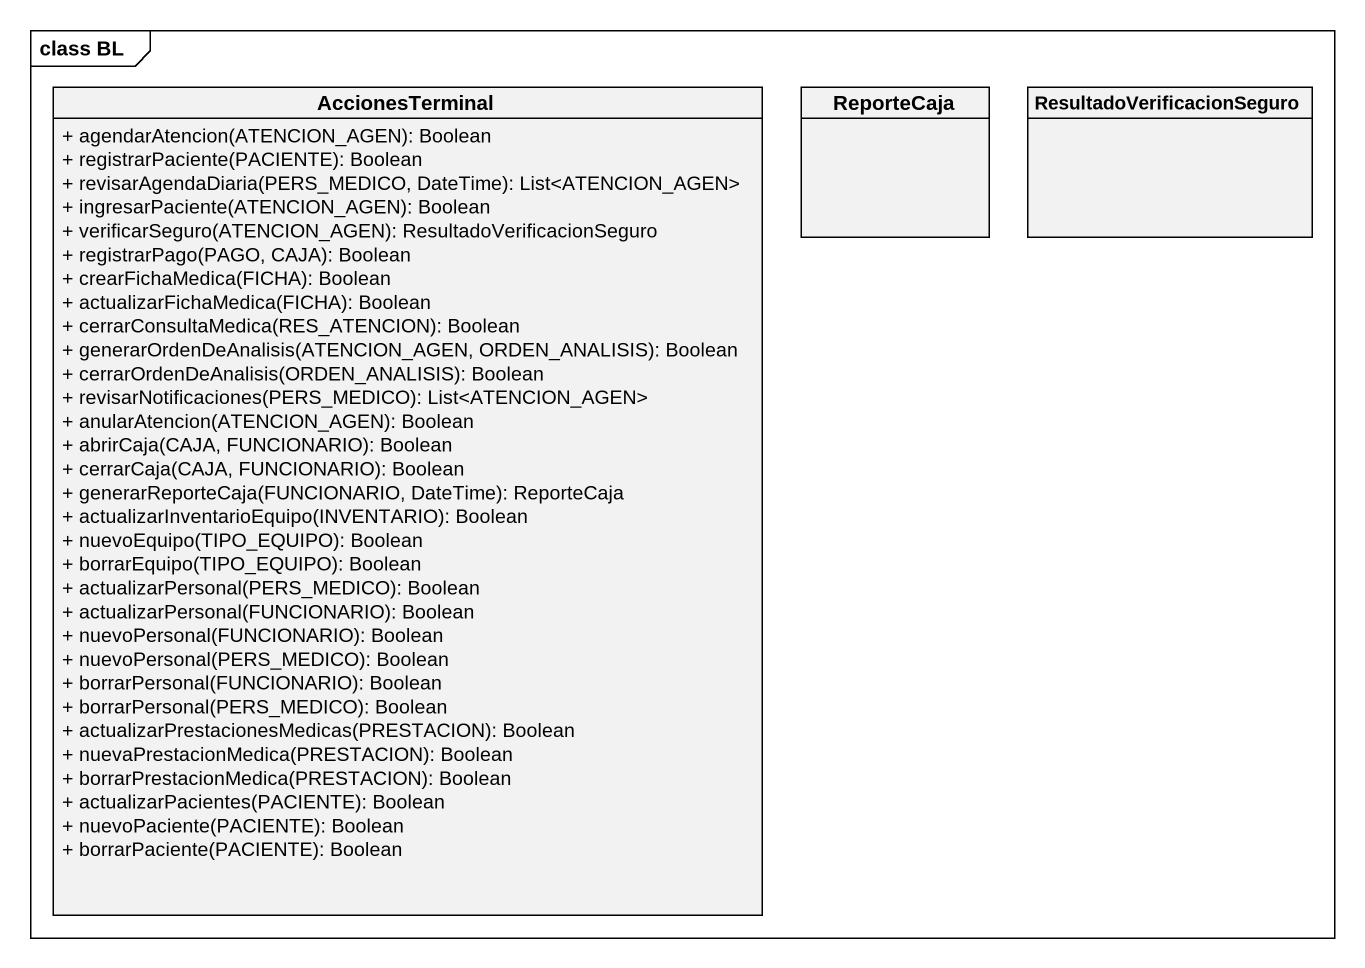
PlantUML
@startuml
mainframe class BL
hide circle
hide empty members
skinparam classAttributeIconSize 0
class AccionesTerminal {
  + agendarAtencion(ATENCION_AGEN): Boolean
  + registrarPaciente(PACIENTE): Boolean
  + revisarAgendaDiaria(PERS_MEDICO, DateTime): List<ATENCION_AGEN>
  + ingresarPaciente(ATENCION_AGEN): Boolean
  + verificarSeguro(ATENCION_AGEN): ResultadoVerificacionSeguro
  + registrarPago(PAGO, CAJA): Boolean
  + crearFichaMedica(FICHA): Boolean
  + actualizarFichaMedica(FICHA): Boolean
  + cerrarConsultaMedica(RES_ATENCION): Boolean
  + generarOrdenDeAnalisis(ATENCION_AGEN, ORDEN_ANALISIS): Boolean
  + cerrarOrdenDeAnalisis(ORDEN_ANALISIS): Boolean
  + revisarNotificaciones(PERS_MEDICO): List<ATENCION_AGEN>
  + anularAtencion(ATENCION_AGEN): Boolean
  + abrirCaja(CAJA, FUNCIONARIO): Boolean
  + cerrarCaja(CAJA, FUNCIONARIO): Boolean
  + generarReporteCaja(FUNCIONARIO, DateTime): ReporteCaja
  + actualizarInventarioEquipo(INVENTARIO): Boolean
  + nuevoEquipo(TIPO_EQUIPO): Boolean
  + borrarEquipo(TIPO_EQUIPO): Boolean
  + actualizarPersonal(PERS_MEDICO): Boolean
  + actualizarPersonal(FUNCIONARIO): Boolean
  + nuevoPersonal(FUNCIONARIO): Boolean
  + nuevoPersonal(PERS_MEDICO): Boolean
  + borrarPersonal(FUNCIONARIO): Boolean
  + borrarPersonal(PERS_MEDICO): Boolean
  + actualizarPrestacionesMedicas(PRESTACION): Boolean
  + nuevaPrestacionMedica(PRESTACION): Boolean
  + borrarPrestacionMedica(PRESTACION): Boolean
  + actualizarPacientes(PACIENTE): Boolean
  + nuevoPaciente(PACIENTE): Boolean
  + borrarPaciente(PACIENTE): Boolean
}
class ReporteCaja
class ResultadoVerificacionSeguro
@enduml
